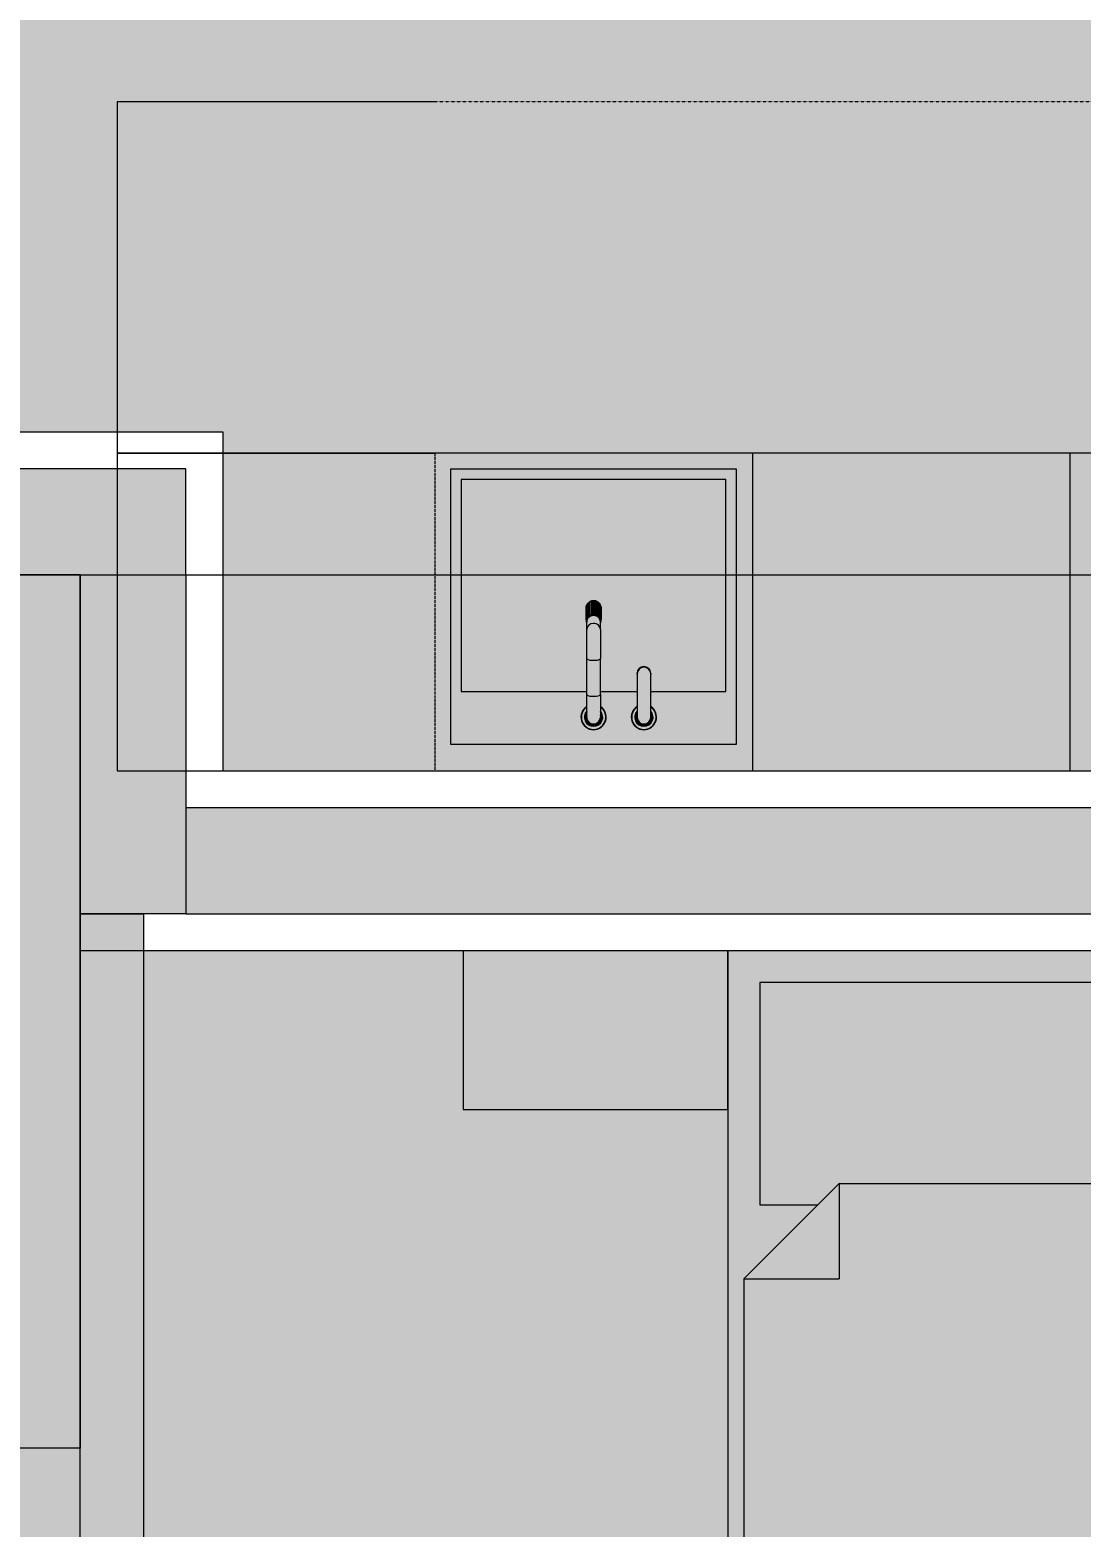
# Model space of a CAD drawing. Header units: millimetres. Extents: x 475206255 to 476720147, y 4620882299 to 4621447368.
# Drawn here: x 475291625 to 475293610, y 4620996891 to 4620999720 of the extents above; entities that cross this region are included whole.
import ezdxf

# ---------------------------------------------------------------- set-up
doc = ezdxf.new("R2010")
doc.units = ezdxf.units.MM
doc.header["$MEASUREMENT"] = 0
doc.linetypes.add('ACAD_ISO02W100', pattern=[7.5, 6, -1.5])
doc.linetypes.add('dash fine 0_25', pattern=[0.5952, 0.2976, -0.2976])
for name, color, linetype, lineweight in [('0_Pen_No__2_Pen_No__7_Pen_No__2_Pen_No__7', 7, 'Continuous', 0), ('2D Drafting - General_Pen_No__250_Pen_No__2_Pen_No__7', 7, 'Continuous', 0), ('2D Drafting - General_Pen_No__250_Pen_No__7_Pen_No__250', 7, 'Continuous', 0), ('2D Drafting - General_Pen_No__250_Pen_No__7_Pen_No__7', 7, 'Continuous', 0), ('G-Anno-Nplt_Pen_No__151', 151, 'Continuous', 0), ('G-Anno-Nplt_Pen_No__4', 7, 'Continuous', 0), ('New_--------AVEJI_MODZRAVI_Pen_No__7', 7, 'Continuous', 0), ('New_--------AVEJI_UDZRAVI_Pen_No__7', 7, 'Continuous', 0), ('New_R03_Nakveti_Pen_No__4', 7, 'Continuous', 0), ('zoma_Pen_No__142', 142, 'Continuous', 0), ('zoma_Pen_No__5_Pen_No__5', 5, 'Continuous', 0)]:
    doc.layers.add(name, color=color, linetype=linetype, lineweight=lineweight)
doc.layers.add('New_--aveji_Pen_No__251', color=7, linetype='Continuous', lineweight=0, true_color=0x656565)
doc.layers.add('New_R03_Nakveti', color=7, linetype='Continuous')
doc.layers.add('zoma', color=7, linetype='Continuous')
doc.styles.add('GENERATED_STYLE_2', font='arial.ttf')
doc.dimstyles.new('GENERATED_STYLE__3', dxfattribs={"dimtxt": 200, "dimasz": 64.421331, "dimexe": 0.18, "dimexo": 3, "dimgap": 0, "dimtad": 1, "dimtih": 1, "dimtoh": 1, "dimlfac": 0.001, "dimzin": 0, "dimdsep": 46, "dimtxsty": 'GENERATED_STYLE_2', "dimblk": 'ARROWHEAD_2', "dimblk1": 'ARROWHEAD_2', "dimblk2": 'ARROWHEAD_2', "dimcen": 0.09, "dimclrd": 142, "dimclre": 142, "dimclrt": 142, "dimadec": 0, "dimazin": 0, "dimtfac": 1, "dimtdec": 4, "dimtmove": 0, "dimatfit": 3, "dimfxl": 1, "dimtolj": 1, "dimtzin": 0, "dimarcsym": 0})
doc.dimstyles.new('GENERATED_STYLE__9', dxfattribs={"dimtxt": 200, "dimasz": 64.421331, "dimexe": 0.18, "dimexo": 3, "dimgap": 0, "dimtad": 1, "dimlfac": 0.001, "dimzin": 0, "dimdsep": 46, "dimtxsty": 'GENERATED_STYLE_2', "dimblk": 'ARROWHEAD_2', "dimblk1": 'ARROWHEAD_2', "dimblk2": 'ARROWHEAD_2', "dimcen": 0.09, "dimclrd": 142, "dimclre": 142, "dimclrt": 142, "dimadec": 0, "dimazin": 0, "dimtfac": 1, "dimtdec": 4, "dimtmove": 0, "dimatfit": 3, "dimfxl": 1, "dimtolj": 1, "dimtzin": 0, "dimarcsym": 0})

# ---------------------------------------------------------------- blocks, each defined once
blk = doc.blocks.new('Bed Layout 23_3')
at = {"layer": 'New_R03_Nakveti_Pen_No__4', "color": 7, "linetype": 'Continuous', "lineweight": 0}
for p, q in [((-900, 0), (-1399.9, 0)), ((-1399.9, 0), (-1399.9, -300)), ((-900, -300), (-900, 0)), ((900, 0), (-900, 0)), ((-900, 0), (-900, -2000)), ((1399.9, 0), (900, 0)), ((900, 0), (900, -300)), ((900, -2000), (900, 0)), ((1399.9, -300), (1399.9, 0)), ((-1399.9, -300), (-900, -300)), ((900, -300), (1399.9, -300)), ((-690, -440), (-870, -620)), ((0, -440), (-690, -440)), ((-690, -440), (-690, -620)), ((690, -440), (0, -440)), ((870, -620), (690, -440)), ((690, -440), (690, -620)), ((-870, -620), (-870, -1970)), ((-870, -620), (-690, -620)), ((870, -620), (690, -620)), ((870, -1970), (870, -620)), ((-870, -1970), (0, -1970)), ((0, -1970), (870, -1970)), ((-900, -2000), (900, -2000))]:
    blk.add_line(p, q, dxfattribs=at)
at = {"layer": 'New_R03_Nakveti_Pen_No__4', "color": 7, "linetype": 'Continuous', "lineweight": 0, "flags": 128}
for points in [[(-60, -440), (-60, -60), (-840, -60), (-840, -480), (-730, -480), (-690, -440)], [(690, -440), (730, -480), (840, -480), (840, -60), (60, -60), (60, -440)]]:
    blk.add_lwpolyline(points, close=True, dxfattribs=at)
blk = doc.blocks.new('*D880', base_point=(475826095.8, 4621095193.2))
at = {"layer": 'zoma_Pen_No__142', "color": 142, "linetype": 'Continuous', "lineweight": 0, "transparency": 16777216}
for p, q in [((475297678.8, 4621006265.8), (475297594.1, 4621006314.7)), ((475297636.5, 4621006290.2), (475297636.5, 4621006331.7)), ((475297700, 4621006290.2), (475297572.9, 4621006290.2)), ((475297636.5, 4620991090.2), (475297636.5, 4621006290.2)), ((475297700, 4620991090.2), (475297572.9, 4620991090.2)), ((475297594.1, 4620991114.7), (475297678.8, 4620991065.8)), ((475297636.5, 4620991048.8), (475297636.5, 4620991090.2))]:
    blk.add_line(p, q, dxfattribs=at)
at = {"layer": 'zoma_Pen_No__142', "color": 142, "lineweight": 0, "transparency": 16777216, "insert": (475297596.5, 4620998347), "char_height": 200, "attachment_point": 7, "rotation": 90, "style": 'GENERATED_STYLE_2'}
blk.add_mtext('\\A1;{\\pql;\\fArial|b0|i0|c204|p0;\\W1.000000;15.20}', dxfattribs=at)
blk = doc.blocks.new('ARROWHEAD_2')
at = {"color": 0, "linetype": 'Continuous', "lineweight": 0}
for p, q in [((-0.378, -0.655), (0.378, 0.655)), ((0, 0), (-1, 0))]:
    blk.add_line(p, q, dxfattribs=at)
blk = doc.blocks.new('*D884', base_point=(475826095.8, 4621095193.2))
at = {"layer": 'zoma_Pen_No__142', "color": 142, "linetype": 'Continuous', "lineweight": 0, "transparency": 16777216}
for p, q in [((475296804.9, 4620998514.7), (475296889.7, 4620998465.8)), ((475296910.9, 4620998490.2), (475296783.8, 4620998490.2)), ((475296847.3, 4620995890.2), (475296847.3, 4620998490.2)), ((475296804.9, 4620995914.7), (475296889.7, 4620995865.8)), ((475296910.9, 4620995890.2), (475296783.8, 4620995890.2))]:
    blk.add_line(p, q, dxfattribs=at)
at = {"layer": 'zoma_Pen_No__142', "color": 142, "lineweight": 0, "transparency": 16777216, "char_height": 200, "attachment_point": 7, "rotation": 90, "style": 'GENERATED_STYLE_2'}
for s, insert in [('\\A1;{\\pql;\\fArial|b0|i0|c204|p0;\\W1.000000;0.40}', (475296807.3, 4620997931.9)), ('\\A1;{\\pql;\\fArial|b0|i0|c204|p0;\\W1.000000;2.60}', (475296807.3, 4620996923.3))]:
    blk.add_mtext(s, dxfattribs=dict(at, insert=insert))
blk = doc.blocks.new('*D885', base_point=(475826095.8, 4621095193.2))
at = {"layer": 'zoma_Pen_No__142', "color": 142, "linetype": 'Continuous', "lineweight": 0, "transparency": 16777216}
for p, q in [((475296804.9, 4620998914.7), (475296889.7, 4620998865.8)), ((475296910.9, 4620998890.2), (475296783.8, 4620998890.2)), ((475296847.3, 4620998490.2), (475296847.3, 4620998890.2)), ((475296804.9, 4620998514.7), (475296889.7, 4620998465.8)), ((475296910.9, 4620998490.2), (475296783.8, 4620998490.2))]:
    blk.add_line(p, q, dxfattribs=at)
blk = doc.blocks.new('*D886', base_point=(475826095.8, 4621095193.2))
at = {"layer": 'zoma_Pen_No__142', "color": 142, "linetype": 'Continuous', "lineweight": 0, "transparency": 16777216}
for p, q in [((475296910.9, 4620999490.2), (475296783.8, 4620999490.2)), ((475296804.9, 4620999514.7), (475296889.7, 4620999465.8)), ((475296847.3, 4620998890.2), (475296847.3, 4620999490.2)), ((475296804.9, 4620998914.7), (475296889.7, 4620998865.8)), ((475296910.9, 4620998890.2), (475296783.8, 4620998890.2))]:
    blk.add_line(p, q, dxfattribs=at)
at = {"layer": 'zoma_Pen_No__142', "color": 142, "lineweight": 0, "transparency": 16777216, "insert": (475296807.3, 4620998923.3), "char_height": 200, "attachment_point": 7, "rotation": 90, "style": 'GENERATED_STYLE_2'}
blk.add_mtext('\\A1;{\\pql;\\fArial|b0|i0|c204|p0;\\W1.000000;0.60}', dxfattribs=at)
blk = doc.blocks.new('*D887', base_point=(475826095.8, 4621095193.2))
at = {"layer": 'zoma_Pen_No__142', "color": 142, "linetype": 'Continuous', "lineweight": 0, "transparency": 16777216}
for p, q in [((475296804.9, 4621001114.7), (475296889.7, 4621001065.8)), ((475296910.9, 4621001090.2), (475296783.8, 4621001090.2)), ((475296847.3, 4620999490.2), (475296847.3, 4621001090.2)), ((475296910.9, 4620999490.2), (475296783.8, 4620999490.2)), ((475296804.9, 4620999514.7), (475296889.7, 4620999465.8))]:
    blk.add_line(p, q, dxfattribs=at)
at = {"layer": 'zoma_Pen_No__142', "color": 142, "lineweight": 0, "transparency": 16777216, "insert": (475296807.3, 4621000023.3), "char_height": 200, "attachment_point": 7, "rotation": 90, "style": 'GENERATED_STYLE_2'}
blk.add_mtext('\\A1;{\\pql;\\fArial|b0|i0|c204|p0;\\W1.000000;1.60}', dxfattribs=at)
blk = doc.blocks.new('*D1260', base_point=(475826095.8, 4621095193.2))
at = {"layer": 'zoma_Pen_No__142', "color": 142, "linetype": 'Continuous', "lineweight": 0, "transparency": 16777216}
for p, q in [((475288619.4, 4621043674.5), (475288619.4, 4621043801.6)), ((475295119.4, 4621043674.5), (475295119.4, 4621043801.6)), ((475288643.9, 4621043780.5), (475288595, 4621043695.7)), ((475295143.9, 4621043780.5), (475295095, 4621043695.7)), ((475288619.4, 4621043738.1), (475295119.4, 4621043738.1))]:
    blk.add_line(p, q, dxfattribs=at)
at = {"layer": 'zoma_Pen_No__142', "color": 142, "lineweight": 0, "transparency": 16777216, "char_height": 200, "attachment_point": 7, "style": 'GENERATED_STYLE_2'}
for s, insert in [('\\A1;{\\pql;\\fArial|b0|i0|c204|p0;\\W1.000000;6.50}', (475291602.5, 4621043778.1)), ('\\A1;{\\pql;\\fArial|b0|i0|c204|p0;\\W1.000000;0.40}', (475294561.1, 4621043778.1))]:
    blk.add_mtext(s, dxfattribs=dict(at, insert=insert))
blk = doc.blocks.new('*D1318', base_point=(475826095.8, 4621095193.2))
at = {"layer": 'zoma_Pen_No__142', "color": 142, "linetype": 'Continuous', "lineweight": 0, "transparency": 16777216}
for p, q in [((475288619.4, 4621092624.1), (475288619.4, 4621092751.3)), ((475295119.4, 4621092624.1), (475295119.4, 4621092751.3)), ((475288643.9, 4621092730.1), (475288595, 4621092645.3)), ((475295143.9, 4621092730.1), (475295095, 4621092645.3)), ((475288619.4, 4621092687.7), (475295119.4, 4621092687.7))]:
    blk.add_line(p, q, dxfattribs=at)
at = {"layer": 'zoma_Pen_No__142', "color": 142, "lineweight": 0, "transparency": 16777216, "char_height": 200, "attachment_point": 7, "style": 'GENERATED_STYLE_2'}
for s, insert in [('\\A1;{\\pql;\\fArial|b0|i0|c204|p0;\\W1.000000;6.50}', (475291602.5, 4621092727.7)), ('\\A1;{\\pql;\\fArial|b0|i0|c204|p0;\\W1.000000;0.40}', (475294561.1, 4621092727.7))]:
    blk.add_mtext(s, dxfattribs=dict(at, insert=insert))
blk = doc.blocks.new('*D1376', base_point=(475826095.8, 4621095193.2))
at = {"layer": 'zoma_Pen_No__142', "color": 142, "linetype": 'Continuous', "lineweight": 0, "transparency": 16777216}
for p, q in [((475288619.4, 4621141813.9), (475288619.4, 4621141941)), ((475295119.4, 4621141813.9), (475295119.4, 4621141941)), ((475288643.9, 4621141919.8), (475288595, 4621141835.1)), ((475295143.9, 4621141919.8), (475295095, 4621141835.1)), ((475288619.4, 4621141877.4), (475295119.4, 4621141877.4))]:
    blk.add_line(p, q, dxfattribs=at)
at = {"layer": 'zoma_Pen_No__142', "color": 142, "lineweight": 0, "transparency": 16777216, "char_height": 200, "attachment_point": 7, "style": 'GENERATED_STYLE_2'}
for s, insert in [('\\A1;{\\pql;\\fArial|b0|i0|c204|p0;\\W1.000000;6.50}', (475291602.5, 4621141917.4)), ('\\A1;{\\pql;\\fArial|b0|i0|c204|p0;\\W1.000000;0.40}', (475294561.1, 4621141917.4))]:
    blk.add_mtext(s, dxfattribs=dict(at, insert=insert))
blk = doc.blocks.new('*D1435', base_point=(475826095.8, 4621095193.2))
at = {"layer": 'zoma_Pen_No__142', "color": 142, "linetype": 'Continuous', "lineweight": 0, "transparency": 16777216}
for p, q in [((475288619.4, 4621191190.5), (475288619.4, 4621191317.7)), ((475295119.4, 4621191190.5), (475295119.4, 4621191317.7)), ((475288643.9, 4621191296.5), (475288595, 4621191211.7)), ((475295143.9, 4621191296.5), (475295095, 4621191211.7)), ((475288619.4, 4621191254.1), (475295119.4, 4621191254.1))]:
    blk.add_line(p, q, dxfattribs=at)
at = {"layer": 'zoma_Pen_No__142', "color": 142, "lineweight": 0, "transparency": 16777216, "char_height": 200, "attachment_point": 7, "style": 'GENERATED_STYLE_2'}
for s, insert in [('\\A1;{\\pql;\\fArial|b0|i0|c204|p0;\\W1.000000;6.50}', (475291602.5, 4621191294.1)), ('\\A1;{\\pql;\\fArial|b0|i0|c204|p0;\\W1.000000;0.40}', (475294561.1, 4621191294.1))]:
    blk.add_mtext(s, dxfattribs=dict(at, insert=insert))
blk = doc.blocks.new('*D1493', base_point=(475826095.8, 4621095193.2))
at = {"layer": 'zoma_Pen_No__142', "color": 142, "linetype": 'Continuous', "lineweight": 0, "transparency": 16777216}
for p, q in [((475288619.4, 4621240380.3), (475288619.4, 4621240507.4)), ((475295119.4, 4621240380.3), (475295119.4, 4621240507.4)), ((475288643.9, 4621240486.2), (475288595, 4621240401.5)), ((475295143.9, 4621240486.2), (475295095, 4621240401.5)), ((475288619.4, 4621240443.8), (475295119.4, 4621240443.8))]:
    blk.add_line(p, q, dxfattribs=at)
at = {"layer": 'zoma_Pen_No__142', "color": 142, "lineweight": 0, "transparency": 16777216, "char_height": 200, "attachment_point": 7, "style": 'GENERATED_STYLE_2'}
for s, insert in [('\\A1;{\\pql;\\fArial|b0|i0|c204|p0;\\W1.000000;6.50}', (475291602.5, 4621240483.8)), ('\\A1;{\\pql;\\fArial|b0|i0|c204|p0;\\W1.000000;0.40}', (475294561.1, 4621240483.8))]:
    blk.add_mtext(s, dxfattribs=dict(at, insert=insert))

msp = doc.modelspace()

# ---------------------------------------------------------------- hatches: boundary and pattern name
at = {"layer": '2D Drafting - General_Pen_No__250_Pen_No__2_Pen_No__7', "linetype": 'Continuous', "lineweight": 0}
msp.add_hatch(color=7, dxfattribs=at).paths.add_polyline_path([(475291719.447, 4620996940.654), (475291719.447, 4620997040.378), (475288877.152, 4620997040.38), (475288877.152, 4620996940.655)])
at = {"layer": '2D Drafting - General_Pen_No__250_Pen_No__7_Pen_No__7', "linetype": 'Continuous', "lineweight": 0}
for points in [[(475288619.447, 4620998890.231), (475288619.447, 4620998690.231), (475291919.447, 4620998690.231), (475291919.447, 4620998890.231)], [(475291919.447, 4620998690.231), (475291919.447, 4620998050.043), (475291719.447, 4620998050.043), (475291719.447, 4620998690.231)], [(475294919.462, 4620998250.043), (475291919.447, 4620998250.043), (475291919.447, 4620998050.043), (475294919.462, 4620998050.043)], [(475291719.447, 4620995659.568), (475291719.447, 4620998050.043), (475291839.447, 4620998050.043), (475291839.447, 4620995659.568)]]:
    msp.add_hatch(color=7, dxfattribs=at).paths.add_polyline_path(points)
at = {"layer": 'G-Anno-Nplt_Pen_No__151', "linetype": 'Continuous', "lineweight": 0, "true_color": 0x1f2f3f}
for points in [[(475295249.447, 4621004420.231), (475291649.447, 4621004420.231), (475291649.447, 4621006020.231), (475288689.447, 4621006020.231), (475288689.447, 4621005820.231), (475288689.447, 4621002953.396), (475288619.448, 4621002953.396), (475288619.448, 4621001050.607), (475289019.447, 4621001050.607), (475289019.447, 4621000440.231), (475288489.447, 4621000440.231), (475288489.447, 4620998960.231), (475291989.447, 4620998960.231), (475291989.447, 4620998320.043), (475294849.448, 4620998320.043), (475294849.448, 4620998660.232), (475295049.447, 4620998660.232), (475295049.447, 4620998960.231), (475295249.447, 4620998960.231)], [(475295249.448, 4620991560.231), (475295249.448, 4620997980.043), (475291719.447, 4620997980.043), (475291719.447, 4620998690.231), (475289059.649, 4620998690.231), (475289059.649, 4620998290.231), (475288449.447, 4620998290.231), (475288449.447, 4620998420.231), (475288149.447, 4620998420.231), (475288149.447, 4620998980.156), (475286189.448, 4620998980.156), (475286189.448, 4620998539.969), (475285789.447, 4620998539.969), (475285789.447, 4620993560.231), (475288489.447, 4620993560.237), (475288489.447, 4620991560.231), (475288689.447, 4620991560.231), (475288689.447, 4620991360.231), (475295049.448, 4620991360.231), (475295049.448, 4620991560.231)]]:
    msp.add_hatch(color=169, dxfattribs=at).paths.add_polyline_path(points)

# ---------------------------------------------------------------- linework, layer by layer
at = {"layer": '0_Pen_No__2_Pen_No__7_Pen_No__2_Pen_No__7', "color": 7, "linetype": 'Continuous', "lineweight": 0, "flags": 128}
msp.add_lwpolyline([(475291719.448, 4620998690.231), (475291719.447, 4620997040.378), (475290826.45, 4620997040.378), (475290826.451, 4620998690.231)], close=True, dxfattribs=at)
at = {"layer": '2D Drafting - General_Pen_No__250_Pen_No__7_Pen_No__250', "color": 7, "linetype": 'Continuous', "lineweight": 0, "flags": 128}
for points in [[(475291919.447, 4620998690.231), (475291919.447, 4620998050.043), (475291719.447, 4620998050.043), (475291719.447, 4620998690.231)], [(475291719.447, 4620995659.568), (475291719.447, 4620998050.043), (475291839.447, 4620998050.043), (475291839.447, 4620995659.568)]]:
    msp.add_lwpolyline(points, close=True, dxfattribs=at)
at = {"layer": '2D Drafting - General_Pen_No__250_Pen_No__7_Pen_No__7', "color": 7, "linetype": 'Continuous', "lineweight": 0, "flags": 128}
for points in [[(475288619.447, 4620998890.231), (475288619.447, 4620998690.231), (475291919.447, 4620998690.231), (475291919.447, 4620998890.231)], [(475294919.462, 4620998250.043), (475291919.447, 4620998250.043), (475291919.447, 4620998050.043), (475294919.462, 4620998050.043)]]:
    msp.add_lwpolyline(points, close=True, dxfattribs=at)
at = {"layer": 'G-Anno-Nplt_Pen_No__4', "color": 7, "linetype": 'Continuous', "lineweight": 0, "flags": 128}
for points in [[(475295249.447, 4621004420.231), (475291649.447, 4621004420.231), (475291649.447, 4621006020.231), (475288689.447, 4621006020.231), (475288689.447, 4621005820.231), (475288689.447, 4621002953.396), (475288619.448, 4621002953.396), (475288619.448, 4621001050.607), (475289019.447, 4621001050.607), (475289019.447, 4621000440.231), (475288489.447, 4621000440.231), (475288489.447, 4620998960.231), (475291989.447, 4620998960.231), (475291989.447, 4620998320.043), (475294849.448, 4620998320.043), (475294849.448, 4620998660.232), (475295049.447, 4620998660.232), (475295049.447, 4620998960.231), (475295249.447, 4620998960.231)], [(475295249.448, 4620991560.231), (475295249.448, 4620997980.043), (475291719.447, 4620997980.043), (475291719.447, 4620998690.231), (475289059.649, 4620998690.231), (475289059.649, 4620998290.231), (475288449.447, 4620998290.231), (475288449.447, 4620998420.231), (475288149.447, 4620998420.231), (475288149.447, 4620998980.156), (475286189.448, 4620998980.156), (475286189.448, 4620998539.969), (475285789.447, 4620998539.969), (475285789.447, 4620993560.231), (475288489.447, 4620993560.237), (475288489.447, 4620991560.231), (475288689.447, 4620991560.231), (475288689.447, 4620991360.231), (475295049.448, 4620991360.231), (475295049.448, 4620991560.231)]]:
    msp.add_lwpolyline(points, close=True, dxfattribs=at)
at = {"layer": 'New_--------AVEJI_MODZRAVI_Pen_No__7', "color": 7, "linetype": 'dash fine 0_25', "lineweight": 0}
msp.add_lwpolyline([(475295249.448, 4620998920.045), (475295249.447, 4620999583.564), (475291789.447, 4620999583.563)], dxfattribs=at)
at = {"layer": 'New_--------AVEJI_UDZRAVI_Pen_No__7', "color": 7, "linetype": 'Continuous', "lineweight": 0}
for p, q in [((475291789.447, 4620999583.563), (475291789.447, 4620998920.043)), ((475292389.447, 4620999583.563), (475291789.447, 4620999583.563)), ((475291789.447, 4620998920.043), (475292389.447, 4620998920.044))]:
    msp.add_line(p, q, dxfattribs=at)
for points in [[(475291789.447, 4620998920.043), (475291789.447, 4620998320.043), (475294789.447, 4620998320.044), (475294789.447, 4620998920.044)], [(475293589.447, 4620998320.044), (475293589.447, 4620998920.044), (475292989.447, 4620998920.044), (475292989.447, 4620998320.044)]]:
    msp.add_lwpolyline(points, close=True, dxfattribs=at)
at = {"layer": 'New_--aveji_Pen_No__251', "color": 251, "linetype": 'Continuous', "lineweight": 0, "true_color": 0x656565}
for p, q in [((475292675.223, 4620998606.24), (475292675.223, 4620998630.203)), ((475292675.482, 4620998631.359), (475292675.482, 4620998607.396)), ((475292675.485, 4620998631.36), (475292675.485, 4620998607.392)), ((475292677.127, 4620998610.932), (475292677.127, 4620998634.895)), ((475292677.862, 4620998635.875), (475292677.862, 4620998611.912)), ((475292677.865, 4620998635.875), (475292677.865, 4620998611.907)), ((475292680.436, 4620998637.092), (475292680.436, 4620998611.44)), ((475292680.903, 4620998614.619), (475292680.903, 4620998638.582)), ((475292682.004, 4620998639.237), (475292682.004, 4620998615.274)), ((475292682.006, 4620998639.236), (475292682.006, 4620998615.268)), ((475292684.562, 4620998639.545), (475292684.562, 4620998613.894)), ((475292685.978, 4620998616.739), (475292685.978, 4620998640.702)), ((475292687.276, 4620998640.932), (475292687.276, 4620998616.969)), ((475292689.428, 4620998640.406), (475292689.428, 4620998614.755)), ((475292691.577, 4620998616.969), (475292691.577, 4620998640.932)), ((475292692.876, 4620998640.702), (475292692.876, 4620998616.739)), ((475292694.295, 4620998639.545), (475292694.295, 4620998613.894)), ((475292696.85, 4620998615.275), (475292696.85, 4620998639.238)), ((475292697.951, 4620998638.584), (475292697.951, 4620998614.621)), ((475292698.421, 4620998637.092), (475292698.421, 4620998611.44)), ((475292700.992, 4620998611.915), (475292700.992, 4620998635.878)), ((475292701.728, 4620998634.898), (475292701.728, 4620998610.935)), ((475292703.375, 4620998607.399), (475292703.375, 4620998631.362)), ((475292703.633, 4620998630.206), (475292703.633, 4620998606.243)), ((475292703.634, 4620998602.416), (475292703.634, 4620998626.379)), ((475292675.224, 4620998606.239), (475292675.224, 4620998602.413)), ((475292675.228, 4620998606.231), (475292675.228, 4620998602.41)), ((475292676.549, 4620998586.977), (475292676.549, 4620998601.696)), ((475292676.549, 4620998531.856), (475292676.549, 4620998586.977)), ((475292702.308, 4620998586.977), (475292702.308, 4620998601.696)), ((475292702.308, 4620998586.977), (475292702.308, 4620998531.856)), ((475292676.549, 4620998463.815), (475292676.549, 4620998531.856)), ((475292702.308, 4620998463.815), (475292702.308, 4620998531.856)), ((475292771.62, 4620998502.809), (475292771.62, 4620998504.233)), ((475292771.62, 4620998502.809), (475292771.62, 4620998421.344)), ((475292797.379, 4620998504.233), (475292797.379, 4620998502.809)), ((475292797.379, 4620998421.344), (475292797.379, 4620998502.809)), ((475292676.549, 4620998421.344), (475292676.549, 4620998463.815)), ((475292702.308, 4620998469.779), (475292771.62, 4620998469.779)), ((475292702.308, 4620998463.815), (475292702.308, 4620998421.344))]:
    msp.add_line(p, q, dxfattribs=at)
at = {"layer": 'New_--aveji_Pen_No__251', "color": 251, "linetype": 'ACAD_ISO02W100', "lineweight": 0, "true_color": 0x656565}
for points in [[(475292389.447, 4620998920.044), (475292389.447, 4620998320.044)], [(475292989.447, 4620998920.044), (475292989.447, 4620998320.044)]]:
    msp.add_lwpolyline(points, dxfattribs=at)
at = {"layer": 'New_--aveji_Pen_No__251', "color": 251, "linetype": 'Continuous', "lineweight": 0, "true_color": 0x656565}
msp.add_lwpolyline([(475292959.505, 4620998370.044), (475292959.505, 4620998890.044), (475292419.39, 4620998890.044), (475292419.39, 4620998370.044)], close=True, dxfattribs=at)
msp.add_lwpolyline([(475292797.379, 4620998469.779), (475292939.505, 4620998469.779), (475292939.505, 4620998870.044), (475292439.39, 4620998870.044), (475292439.39, 4620998469.779), (475292676.549, 4620998469.779)], dxfattribs=at)
for centre, radius, start, end in [((475292689.428, 4620998421.344), 23.813, 122.741853, 269.99999), ((475292689.428, 4620998421.344), 23.805, 122.755079, 269.99999), ((475292689.428, 4620998421.344), 23.778, 122.79672, 269.99999), ((475292689.428, 4620998421.344), 23.724, 122.880345, 269.99999), ((475292689.428, 4620998421.344), 23.635, 123.0201, 269.999991), ((475292689.428, 4620998421.344), 23.146, 123.811186, 269.99999), ((475292689.428, 4620998421.344), 17.327, 138.016898, 269.999991), ((475292689.428, 4620998421.344), 16.761, 140.211065, 269.999991), ((475292689.428, 4620998421.344), 16.55, 141.097158, 269.99999), ((475292689.428, 4620998421.344), 16.328, 142.073579, 269.999989), ((475292689.428, 4620998421.344), 15.483, 146.287729, 269.999991), ((475292689.428, 4620998421.344), 13.402, 163.949096, 269.99999), ((475292689.428, 4620998421.344), 12.88, 179.999989, 269.999989), ((475292689.428, 4620998421.344), 23.813, 269.99999, 57.258126), ((475292689.428, 4620998421.344), 23.805, 269.99999, 57.244901), ((475292689.428, 4620998421.344), 23.778, 269.99999, 57.203259), ((475292689.428, 4620998421.344), 23.724, 269.99999, 57.119635), ((475292689.428, 4620998421.344), 23.635, 269.99999, 56.979879), ((475292689.428, 4620998421.344), 23.146, 269.99999, 56.188793), ((475292689.428, 4620998421.344), 17.327, 269.999989, 41.983081), ((475292689.428, 4620998421.344), 16.761, 269.999989, 39.788914), ((475292689.428, 4620998421.344), 16.55, 269.99999, 38.902821), ((475292689.428, 4620998421.344), 16.328, 269.99999, 37.926403), ((475292689.428, 4620998421.344), 15.483, 269.99999, 33.712249), ((475292689.428, 4620998421.344), 13.402, 269.99999, 16.050882), ((475292689.428, 4620998421.344), 12.88, 269.999991, 359.999989), ((475292784.499, 4620998421.344), 23.813, 122.741853, 269.99999), ((475292784.499, 4620998421.344), 23.805, 122.755079, 269.99999), ((475292784.499, 4620998421.344), 23.778, 122.79672, 269.99999), ((475292784.499, 4620998421.344), 23.724, 122.880345, 269.99999), ((475292784.499, 4620998421.344), 23.635, 123.020101, 269.99999), ((475292784.499, 4620998421.344), 23.146, 123.811186, 269.99999), ((475292784.499, 4620998421.344), 17.327, 138.016897, 269.99999), ((475292784.499, 4620998421.344), 16.761, 140.211065, 269.999991), ((475292784.499, 4620998421.344), 16.55, 141.09716, 269.999989), ((475292784.499, 4620998421.344), 16.328, 142.073579, 269.999989), ((475292784.499, 4620998421.344), 15.483, 146.287731, 269.99999), ((475292784.499, 4620998421.344), 13.402, 163.949096, 269.99999), ((475292784.499, 4620998421.344), 12.88, 179.999989, 359.999989), ((475292784.499, 4620998421.344), 23.813, 269.99999, 57.258126), ((475292784.499, 4620998421.344), 23.805, 269.99999, 57.2449), ((475292784.499, 4620998421.344), 23.778, 269.99999, 57.203259), ((475292784.499, 4620998421.344), 23.724, 269.99999, 57.119635), ((475292784.499, 4620998421.344), 23.635, 269.99999, 56.979879), ((475292784.499, 4620998421.344), 23.146, 269.99999, 56.188793), ((475292784.499, 4620998421.344), 17.327, 269.999989, 41.983083), ((475292784.499, 4620998421.344), 16.761, 269.999989, 39.788914), ((475292784.499, 4620998421.344), 16.55, 269.99999, 38.902821), ((475292784.499, 4620998421.344), 16.328, 269.99999, 37.926402), ((475292784.499, 4620998421.344), 15.483, 269.999991, 33.712248), ((475292784.499, 4620998421.344), 13.402, 269.99999, 16.050882)]:
    msp.add_arc(centre, radius, start, end, dxfattribs=at)
for centre, major_axis, ratio, start_param, end_param in [((475292689.428, 4620998630.921), (11.65, 0), 0.88988826, 0.96516341, 2.17677225), ((475292689.428, 4620998628.291), (-14.367, 0), 0.88988826, 6.04085752, 6.13306298), ((475292689.428, 4620998628.291), (14.367, 0), 0.88988826, 2.50656581, 2.59877124), ((475292689.428, 4620998630.921), (11.65, 0), 0.88988826, 2.43337848, 2.52271967), ((475292689.428, 4620998603.521), (12.82, 0), 0.88988826, 1.97508159, 2.34465942), ((475292689.428, 4620998603.738), (13.515, 0), 0.88988826, 2.04451241, 2.27550307), ((475292689.428, 4620998628.291), (14.367, 0), 0.88988826, 2.1138667, 2.20607215), ((475292689.428, 4620998604.328), (14.367, 0), 0.88988826, 2.1138667, 2.20607211), ((475292689.428, 4620998603.521), (12.82, 0), 0.88988826, 1.58238248, 1.95196031), ((475292689.428, 4620998603.738), (13.515, 0), 0.88988826, 1.65181332, 1.882804), ((475292689.428, 4620998628.291), (14.367, 0), 0.88988826, 1.72116761, 1.81337306), ((475292689.428, 4620998604.328), (14.367, 0), 0.88988826, 1.72116761, 1.81337305), ((475292689.428, 4620998603.521), (12.82, 0), 0.88988826, 1.1896834, 1.55926121), ((475292689.428, 4620998603.738), (13.515, 0), 0.88988826, 1.25911425, 1.49010492), ((475292689.428, 4620998628.291), (14.367, 0), 0.88988826, 1.32846851, 1.42067396), ((475292689.428, 4620998604.328), (14.367, 0), 0.88988826, 1.32846853, 1.42067397), ((475292689.428, 4620998603.521), (12.82, 0), 0.88988826, 0.79698428, 1.16656211), ((475292689.428, 4620998603.738), (13.515, 0), 0.88988826, 0.86641516, 1.09740584), ((475292689.428, 4620998628.291), (14.367, 0), 0.88988826, 0.93576945, 1.0279749), ((475292689.428, 4620998604.328), (14.367, 0), 0.88988826, 0.93576945, 1.02797489), ((475292689.428, 4620998630.921), (11.65, 0), 0.88988826, 0.61899318, 0.70850893), ((475292689.428, 4620998628.291), (14.367, 0), 0.88988826, 0.54307036, 0.63527579), ((475292689.428, 4620998628.291), (14.367, 0), 0.88988826, 0.15037124, 0.24257672), ((475292689.428, 4620998604.328), (-14.367, 0), 0.88988826, 0.15037128, 0.24257675), ((475292689.428, 4620998604.328), (-14.367, 0), 0.88988826, 6.04085752, 6.13306298), ((475292689.428, 4620998603.738), (-13.515, 0), 0.88988826, 5.97150322, 6.20249388), ((475292689.428, 4620998603.738), (-13.515, 0), 0.88988826, 0.08101703, 0.30793907), ((475292689.428, 4620998601.696), (-12.88, 0), 0.88988826, 4.71238898, 6.28318537), ((475292689.428, 4620998586.977), (-12.88, 0), 0.88988826, 4.71238898, 6.28318529), ((475292689.428, 4620998603.521), (-12.82, 0), 0.88988826, 5.90207239, 6.27165027), ((475292689.428, 4620998603.521), (-12.82, 0), 0.88988826, 0.01158619, 0.05090815), ((475292689.428, 4620998604.328), (14.367, 0), 0.88988826, 2.50656575, 2.59877124), ((475292689.428, 4620998603.738), (13.515, 0), 0.88988826, 2.43721151, 2.66820216), ((475292689.428, 4620998603.521), (12.82, 0), 0.88988826, 2.36778067, 2.73735853), ((475292689.428, 4620998601.696), (12.88, 0), 0.88988826, 0, 1.57079633), ((475292689.428, 4620998586.977), (12.88, 0), 0.88988826, 0, 1.57079633), ((475292689.428, 4620998603.521), (12.82, 0), 0.88988826, 0.40428518, 0.77386301), ((475292689.428, 4620998603.738), (13.515, 0), 0.88988826, 0.47371609, 0.70470675), ((475292689.428, 4620998604.328), (14.367, 0), 0.88988826, 0.54307036, 0.63527578), ((475292689.428, 4620998603.521), (12.82, 0), 0.88988826, 0.01158613, 0.38116395), ((475292689.428, 4620998603.521), (12.82, 0), 0.88988826, 6.23227714, 6.27165012), ((475292689.428, 4620998603.738), (13.515, 0), 0.88988826, 0.08101702, 0.31200766), ((475292689.428, 4620998603.738), (13.515, 0), 0.88988826, 5.97524623, 6.20249388), ((475292689.428, 4620998604.328), (14.367, 0), 0.88988826, 6.04085749, 6.13306294), ((475292689.428, 4620998604.328), (14.367, 0), 0.88988826, 0.15037132, 0.24257672), ((475292689.428, 4620998531.856), (-12.88, 0), 0.23905575, -0.00000006, 1.57079633), ((475292689.428, 4620998531.856), (-12.88, 0), 0.23905575, 1.57079633, 3.14159283), ((475292784.499, 4620998504.233), (12.88, 0), 0.98480506, 0.00000022, 3.14159287), ((475292784.499, 4620998502.809), (-12.88, 0), 0.98480799, 3.14159264, 6.28318537), ((475292689.428, 4620998463.815), (-12.88, 0), 0.23905575, -0.00000006, 1.57079633), ((475292689.428, 4620998463.815), (-12.88, 0), 0.23905575, 1.57079633, 3.14159259)]:
    msp.add_ellipse(centre, major_axis=major_axis, ratio=ratio, start_param=start_param, end_param=end_param, dxfattribs=at)
for points in [[(475292676.577, 4620998632.557), (475292676.224, 4620998632.178), (475292675.86, 4620998631.779), (475292675.485, 4620998631.36)], [(475292677.127, 4620998632.999), (475292676.946, 4620998632.855), (475292676.763, 4620998632.707), (475292676.577, 4620998632.557)], [(475292679.145, 4620998636.652), (475292678.731, 4620998636.409), (475292678.305, 4620998636.15), (475292677.865, 4620998635.875)], [(475292680.32, 4620998637.068), (475292679.939, 4620998636.937), (475292679.547, 4620998636.798), (475292679.145, 4620998636.652)], [(475292680.436, 4620998637.092), (475292680.398, 4620998637.084), (475292680.359, 4620998637.076), (475292680.32, 4620998637.068)], [(475292680.457, 4620998637.19), (475292680.45, 4620998637.157), (475292680.443, 4620998637.124), (475292680.436, 4620998637.092)], [(475292680.67, 4620998638.01), (475292680.597, 4620998637.733), (475292680.526, 4620998637.46), (475292680.457, 4620998637.19)], [(475292680.673, 4620998612.901), (475292680.747, 4620998613.448), (475292680.824, 4620998614.021), (475292680.903, 4620998614.619)], [(475292680.903, 4620998638.582), (475292680.823, 4620998638.393), (475292680.746, 4620998638.202), (475292680.67, 4620998638.01)], [(475292683.278, 4620998639.561), (475292682.867, 4620998639.464), (475292682.443, 4620998639.355), (475292682.006, 4620998639.236)], [(475292682.006, 4620998615.268), (475292682.437, 4620998614.976), (475292682.857, 4620998614.7), (475292683.263, 4620998614.441)], [(475292683.263, 4620998614.441), (475292683.647, 4620998614.29), (475292684.021, 4620998614.147), (475292684.386, 4620998614.01)], [(475292684.446, 4620998639.562), (475292684.067, 4620998639.565), (475292683.678, 4620998639.565), (475292683.278, 4620998639.561)], [(475292684.386, 4620998614.01), (475292684.445, 4620998613.971), (475292684.503, 4620998613.932), (475292684.562, 4620998613.894)], [(475292684.562, 4620998639.545), (475292684.524, 4620998639.551), (475292684.485, 4620998639.556), (475292684.446, 4620998639.562)], [(475292684.562, 4620998613.894), (475292684.594, 4620998613.966), (475292684.627, 4620998614.038), (475292684.659, 4620998614.111)], [(475292684.626, 4620998639.628), (475292684.605, 4620998639.6), (475292684.583, 4620998639.573), (475292684.562, 4620998639.545)], [(475292685.271, 4620998640.296), (475292685.05, 4620998640.071), (475292684.835, 4620998639.848), (475292684.626, 4620998639.628)], [(475292684.659, 4620998614.111), (475292684.861, 4620998614.456), (475292685.067, 4620998614.814), (475292685.28, 4620998615.185)], [(475292685.978, 4620998640.702), (475292685.735, 4620998640.57), (475292685.499, 4620998640.435), (475292685.271, 4620998640.296)], [(475292685.28, 4620998615.185), (475292685.505, 4620998615.679), (475292685.738, 4620998616.197), (475292685.978, 4620998616.739)], [(475292688.347, 4620998640.841), (475292688.001, 4620998640.878), (475292687.644, 4620998640.908), (475292687.276, 4620998640.931)], [(475292687.276, 4620998616.963), (475292687.64, 4620998616.53), (475292687.993, 4620998616.118), (475292688.335, 4620998615.726)], [(475292688.335, 4620998615.726), (475292688.658, 4620998615.45), (475292688.973, 4620998615.184), (475292689.28, 4620998614.929)], [(475292689.331, 4620998640.461), (475292689.012, 4620998640.588), (475292688.684, 4620998640.715), (475292688.347, 4620998640.841)], [(475292689.28, 4620998614.929), (475292689.33, 4620998614.871), (475292689.379, 4620998614.813), (475292689.428, 4620998614.755)], [(475292689.428, 4620998640.406), (475292689.396, 4620998640.425), (475292689.364, 4620998640.443), (475292689.331, 4620998640.461)], [(475292689.428, 4620998614.755), (475292689.478, 4620998614.813), (475292689.527, 4620998614.871), (475292689.576, 4620998614.929)], [(475292689.526, 4620998640.461), (475292689.493, 4620998640.443), (475292689.461, 4620998640.425), (475292689.428, 4620998640.406)], [(475292690.505, 4620998640.841), (475292690.17, 4620998640.715), (475292689.843, 4620998640.588), (475292689.526, 4620998640.461)], [(475292689.576, 4620998614.929), (475292689.882, 4620998615.184), (475292690.196, 4620998615.45), (475292690.518, 4620998615.726)], [(475292691.577, 4620998640.932), (475292691.209, 4620998640.909), (475292690.851, 4620998640.878), (475292690.505, 4620998640.841)], [(475292690.518, 4620998615.726), (475292690.86, 4620998616.12), (475292691.213, 4620998616.534), (475292691.577, 4620998616.969)], [(475292692.875, 4620998616.734), (475292693.115, 4620998616.194), (475292693.347, 4620998615.678), (475292693.573, 4620998615.186)], [(475292693.582, 4620998640.297), (475292693.354, 4620998640.435), (475292693.118, 4620998640.57), (475292692.876, 4620998640.701)], [(475292693.573, 4620998615.186), (475292693.787, 4620998614.815), (475292693.995, 4620998614.457), (475292694.197, 4620998614.111)], [(475292694.231, 4620998639.628), (475292694.02, 4620998639.849), (475292693.804, 4620998640.072), (475292693.582, 4620998640.297)], [(475292694.197, 4620998614.111), (475292694.23, 4620998614.038), (475292694.262, 4620998613.966), (475292694.295, 4620998613.894)], [(475292694.295, 4620998639.545), (475292694.274, 4620998639.573), (475292694.252, 4620998639.601), (475292694.231, 4620998639.628)], [(475292694.295, 4620998613.894), (475292694.353, 4620998613.932), (475292694.412, 4620998613.971), (475292694.471, 4620998614.01)], [(475292694.41, 4620998639.562), (475292694.372, 4620998639.556), (475292694.333, 4620998639.551), (475292694.295, 4620998639.545)], [(475292695.575, 4620998639.563), (475292695.176, 4620998639.566), (475292694.788, 4620998639.566), (475292694.41, 4620998639.562)], [(475292694.471, 4620998614.01), (475292694.834, 4620998614.147), (475292695.207, 4620998614.291), (475292695.59, 4620998614.443)], [(475292696.85, 4620998639.238), (475292696.412, 4620998639.357), (475292695.987, 4620998639.466), (475292695.575, 4620998639.563)], [(475292695.59, 4620998614.443), (475292695.997, 4620998614.704), (475292696.417, 4620998614.981), (475292696.85, 4620998615.275)], [(475292697.948, 4620998614.616), (475292698.028, 4620998614.02), (475292698.105, 4620998613.449), (475292698.181, 4620998612.903)], [(475292698.183, 4620998638.013), (475292698.108, 4620998638.203), (475292698.031, 4620998638.391), (475292697.951, 4620998638.578)], [(475292698.399, 4620998637.19), (475292698.329, 4620998637.461), (475292698.257, 4620998637.735), (475292698.183, 4620998638.013)], [(475292698.421, 4620998637.092), (475292698.414, 4620998637.125), (475292698.406, 4620998637.157), (475292698.399, 4620998637.19)], [(475292698.537, 4620998637.068), (475292698.498, 4620998637.076), (475292698.459, 4620998637.084), (475292698.421, 4620998637.092)], [(475292699.709, 4620998636.655), (475292699.308, 4620998636.8), (475292698.917, 4620998636.938), (475292698.537, 4620998637.068)], [(475292700.992, 4620998635.878), (475292700.552, 4620998636.152), (475292700.124, 4620998636.411), (475292699.709, 4620998636.655)], [(475292702.278, 4620998632.561), (475292702.092, 4620998632.711), (475292701.909, 4620998632.858), (475292701.728, 4620998633.001)], [(475292703.375, 4620998631.362), (475292702.998, 4620998631.782), (475292702.633, 4620998632.181), (475292702.278, 4620998632.561)], [(475292675.957, 4620998604.708), (475292675.72, 4620998605.195), (475292675.475, 4620998605.706), (475292675.223, 4620998606.24)], [(475292675.228, 4620998602.41), (475292675.478, 4620998602.524), (475292675.722, 4620998602.643), (475292675.957, 4620998602.765)], [(475292676.549, 4620998600.065), (475292676.204, 4620998600.443), (475292675.849, 4620998600.84), (475292675.482, 4620998601.257)], [(475292675.485, 4620998607.392), (475292675.856, 4620998607.396), (475292676.215, 4620998607.408), (475292676.564, 4620998607.426)], [(475292676.609, 4620998603.653), (475292676.398, 4620998603.992), (475292676.18, 4620998604.343), (475292675.957, 4620998604.708)], [(475292675.957, 4620998602.765), (475292676.18, 4620998602.975), (475292676.398, 4620998603.183), (475292676.609, 4620998603.389)], [(475292676.564, 4620998607.426), (475292676.894, 4620998607.539), (475292677.215, 4620998607.652), (475292677.528, 4620998607.765)], [(475292676.609, 4620998603.389), (475292676.639, 4620998603.403), (475292676.668, 4620998603.417), (475292676.697, 4620998603.431)], [(475292676.702, 4620998603.459), (475292676.671, 4620998603.523), (475292676.64, 4620998603.588), (475292676.609, 4620998603.653)], [(475292677.399, 4620998609.221), (475292677.311, 4620998609.767), (475292677.221, 4620998610.337), (475292677.127, 4620998610.932)], [(475292677.642, 4620998608.008), (475292677.563, 4620998608.399), (475292677.482, 4620998608.803), (475292677.399, 4620998609.221)], [(475292677.528, 4620998607.765), (475292677.579, 4620998607.766), (475292677.629, 4620998607.767), (475292677.68, 4620998607.769)], [(475292677.68, 4620998607.769), (475292677.667, 4620998607.848), (475292677.654, 4620998607.928), (475292677.642, 4620998608.008)], [(475292677.865, 4620998611.907), (475292678.299, 4620998611.769), (475292678.721, 4620998611.642), (475292679.13, 4620998611.527)], [(475292679.13, 4620998611.527), (475292679.516, 4620998611.512), (475292679.892, 4620998611.501), (475292680.259, 4620998611.494)], [(475292680.259, 4620998611.494), (475292680.318, 4620998611.476), (475292680.377, 4620998611.458), (475292680.436, 4620998611.44)], [(475292680.436, 4620998611.44), (475292680.447, 4620998611.52), (475292680.458, 4620998611.6), (475292680.468, 4620998611.681)], [(475292680.468, 4620998611.681), (475292680.535, 4620998612.073), (475292680.603, 4620998612.48), (475292680.673, 4620998612.901)], [(475292698.181, 4620998612.903), (475292698.252, 4620998612.482), (475292698.321, 4620998612.074), (475292698.388, 4620998611.681)], [(475292698.388, 4620998611.681), (475292698.399, 4620998611.6), (475292698.41, 4620998611.52), (475292698.421, 4620998611.44)], [(475292698.421, 4620998611.44), (475292698.479, 4620998611.458), (475292698.538, 4620998611.476), (475292698.598, 4620998611.495)], [(475292698.598, 4620998611.495), (475292698.963, 4620998611.503), (475292699.339, 4620998611.514), (475292699.725, 4620998611.53)], [(475292699.725, 4620998611.53), (475292700.134, 4620998611.646), (475292700.557, 4620998611.775), (475292700.992, 4620998611.915)], [(475292701.177, 4620998607.769), (475292701.228, 4620998607.768), (475292701.278, 4620998607.766), (475292701.329, 4620998607.765)], [(475292701.215, 4620998608.009), (475292701.202, 4620998607.928), (475292701.19, 4620998607.849), (475292701.177, 4620998607.769)], [(475292701.456, 4620998609.225), (475292701.373, 4620998608.806), (475292701.293, 4620998608.4), (475292701.215, 4620998608.009)], [(475292701.329, 4620998607.765), (475292701.641, 4620998607.653), (475292701.962, 4620998607.542), (475292702.291, 4620998607.43)], [(475292701.725, 4620998610.931), (475292701.632, 4620998610.337), (475292701.543, 4620998609.769), (475292701.456, 4620998609.225)], [(475292702.16, 4620998603.432), (475292702.189, 4620998603.417), (475292702.218, 4620998603.404), (475292702.248, 4620998603.39)], [(475292702.248, 4620998603.653), (475292702.217, 4620998603.588), (475292702.186, 4620998603.523), (475292702.155, 4620998603.459)], [(475292702.9, 4620998604.712), (475292702.677, 4620998604.346), (475292702.459, 4620998603.994), (475292702.248, 4620998603.653)], [(475292702.248, 4620998603.39), (475292702.459, 4620998603.185), (475292702.677, 4620998602.978), (475292702.9, 4620998602.769)], [(475292702.291, 4620998607.43), (475292702.641, 4620998607.412), (475292703.003, 4620998607.402), (475292703.375, 4620998607.399)], [(475292703.372, 4620998601.259), (475292703.007, 4620998600.842), (475292702.652, 4620998600.445), (475292702.308, 4620998600.067)], [(475292703.629, 4620998606.241), (475292703.379, 4620998605.708), (475292703.135, 4620998605.198), (475292702.9, 4620998604.712)], [(475292702.9, 4620998602.769), (475292703.137, 4620998602.647), (475292703.382, 4620998602.529), (475292703.634, 4620998602.416)]]:
    msp.add_open_spline(points, degree=3, dxfattribs=at)
at = {"layer": 'zoma_Pen_No__5_Pen_No__5', "color": 5, "linetype": 'Continuous', "lineweight": 0}
msp.add_line((475229338.818, 4620998690.259), (475299168.647, 4620998690.259), dxfattribs=at)

# ---------------------------------------------------------------- block references
at = {"layer": 'New_R03_Nakveti', "color": 7, "linetype": 'Continuous', "lineweight": 0, "zscale": 1000, "rotation": 359.9970273048937}
msp.add_blockref('Bed Layout 23_3', (475293843.243, 4620997979.971), dxfattribs=at)

# ---------------------------------------------------------------- dimensions: what is measured, and where the dimension line sits
at = {"layer": 'zoma', "color": 142, "linetype": 'Continuous', "lineweight": 0}
for base, picture, middle in [((475295119.441, 4621240443.837), '*D1493', (475291861.437, 4621240583.837)), ((475295119.441, 4621191254.086), '*D1435', (475291861.437, 4621191394.086)), ((475295119.441, 4621141877.434), '*D1376', (475291861.437, 4621142017.434)), ((475295119.441, 4621092687.699), '*D1318', (475291861.437, 4621092827.699)), ((475295119.441, 4621043738.069), '*D1260', (475291861.437, 4621043878.069))]:
    dim = msp.add_linear_dim(base=base, p1=(475288619.441, 4620991490.231), p2=(475295119.441, 4620991090.231), dimstyle='GENERATED_STYLE__3', dxfattribs=at)
    dim.commit()
    dim.dimension.update_dxf_attribs({"geometry": picture, "text_midpoint": middle, "dimtype": 160})
for base, p1, p2, picture, middle in [((475297636.458, 4621006290.231), (475231619.434, 4620991090.231), (475231619.434, 4621006290.231), '*D880', (475297496.458, 4620998682.058)), ((475296847.329, 4621001090.233), (475231619.689, 4620999490.231), (475231619.434, 4621001090.233), '*D887', (475296707.329, 4621000282.228)), ((475296847.329, 4620999490.231), (475231619.434, 4620998890.231), (475231619.689, 4620999490.231), '*D886', (475296707.329, 4620999182.227)), ((475296847.329, 4620998890.231), (475231619.434, 4620998490.231), (475231619.434, 4620998890.231), '*D885', (475296707.329, 4620998190.81)), ((475296847.329, 4620998490.231), (475231619.434, 4620995890.231), (475231619.434, 4620998490.231), '*D884', (475296707.329, 4620997182.227))]:
    dim = msp.add_linear_dim(base=base, p1=p1, p2=p2, angle=90, dimstyle='GENERATED_STYLE__9', dxfattribs=at)
    dim.commit()
    dim.dimension.update_dxf_attribs({"geometry": picture, "text_midpoint": middle, "dimtype": 160, "text_rotation": 90})

doc.saveas('drawing.dxf')
